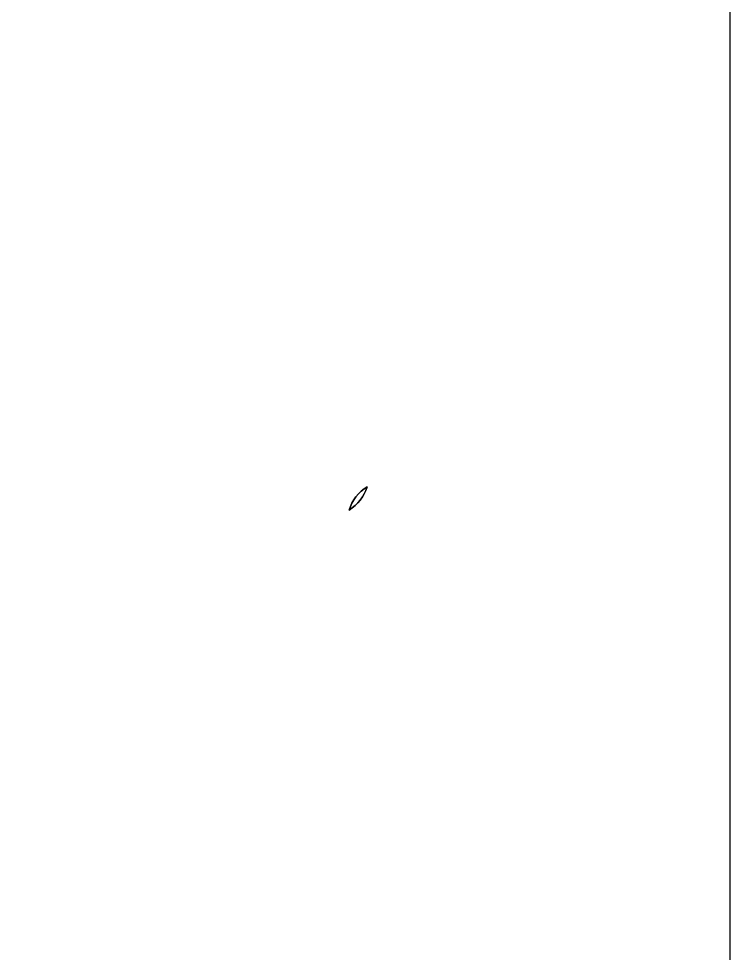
# Model space of a CAD drawing. Header units: centimetres. Extents: x -16.8 to 16.8, y -16.7 to 16.7.
# Drawn here: x 9.31 to 16.77, y -3.81 to 5.99 of the extents above; entities that cross this region are included whole.
import ezdxf

# ---------------------------------------------------------------- set-up
doc = ezdxf.new("R2010")
doc.units = ezdxf.units.CM
doc.header["$MEASUREMENT"] = 0
doc.layers.add('Layer 1', color=7, linetype='Continuous')

msp = doc.modelspace()

# ---------------------------------------------------------------- linework, layer by layer
at = {"layer": 'Layer 1', "color": 7}
for points, knots in [([(-16.77458, 16.66875), (-16.77458, 16.66875), (16.77458, 16.66875), (16.77458, 16.66875), (16.77458, 16.66875), (16.77458, 16.66875), (16.77458, -16.66875), (16.77458, -16.66875), (16.77458, -16.66875), (16.77458, -16.66875), (-16.77458, -16.66875), (-16.77458, -16.66875), (-16.77458, -16.66875), (-16.77458, -16.66875), (-16.77458, 16.66875), (-16.77458, 16.66875), (-16.77458, 16.66875), (-16.77458, 16.66875), (-16.77458, 16.66875), (-16.77458, 16.66875)], [0, 0, 0, 0, 0.1666667, 0.1666667, 0.1666667, 0.1666667, 0.3333333, 0.3333333, 0.3333333, 0.3333333, 0.5, 0.5, 0.5, 0.5, 0.6666667, 0.6666667, 0.6666667, 0.6666667, 1, 1, 1, 1]), ([(12.77373, 0.83961), (12.80372, 0.94403), (12.87004, 1.03082), (12.96388, 1.08514), (12.96388, 1.08514), (12.93001, 0.98319), (12.86334, 0.89817), (12.77373, 0.83961)], [0, 0, 0, 0, 0.3333333, 0.3333333, 0.3333333, 0.3333333, 1, 1, 1, 1])]:
    msp.add_open_spline(points, degree=3, knots=knots, dxfattribs=at)
at = {"layer": 'Layer 1', "color": 253}
msp.add_open_spline([(12.77373, 0.83961), (12.86334, 0.89817), (12.93001, 0.98319), (12.96388, 1.08514), (12.96388, 1.08514), (12.87004, 1.03082), (12.80372, 0.94403), (12.77373, 0.83961), (12.77373, 0.83961), (12.77373, 0.83961), (12.77373, 0.83961), (12.77373, 0.83961)], degree=3, knots=[0, 0, 0, 0, 0.25, 0.25, 0.25, 0.25, 0.5, 0.5, 0.5, 0.5, 1, 1, 1, 1], dxfattribs=at)

doc.saveas('drawing.dxf')
